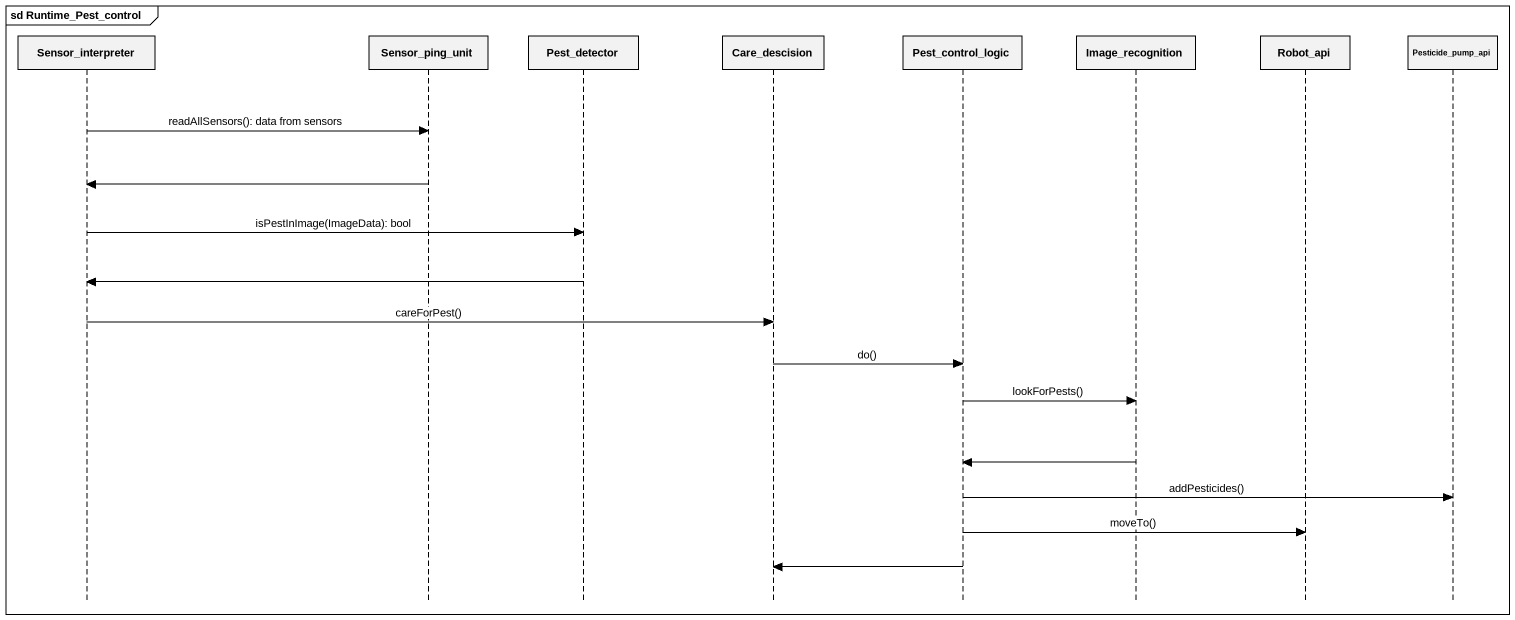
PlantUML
@startuml
mainframe sd Runtime_Pest_control
hide footbox
participant Sensor_interpreter
participant Sensor_ping_unit
participant Pest_detector
participant Care_descision
participant Pest_control_logic
participant Image_recognition
participant Robot_api
participant Pesticide_pump_api

Sensor_interpreter -> Sensor_ping_unit : readAllSensors(): data from sensors
Sensor_ping_unit -> Sensor_interpreter
Sensor_interpreter -> Pest_detector : isPestInImage(ImageData): bool
Pest_detector -> Sensor_interpreter
Sensor_interpreter -> Care_descision : careForPest()
Care_descision -> Pest_control_logic : do()
Pest_control_logic -> Image_recognition : lookForPests()
Image_recognition -> Pest_control_logic
Pest_control_logic -> Pesticide_pump_api : addPesticides()
Pest_control_logic -> Robot_api : moveTo()
Pest_control_logic -> Care_descision
@enduml
